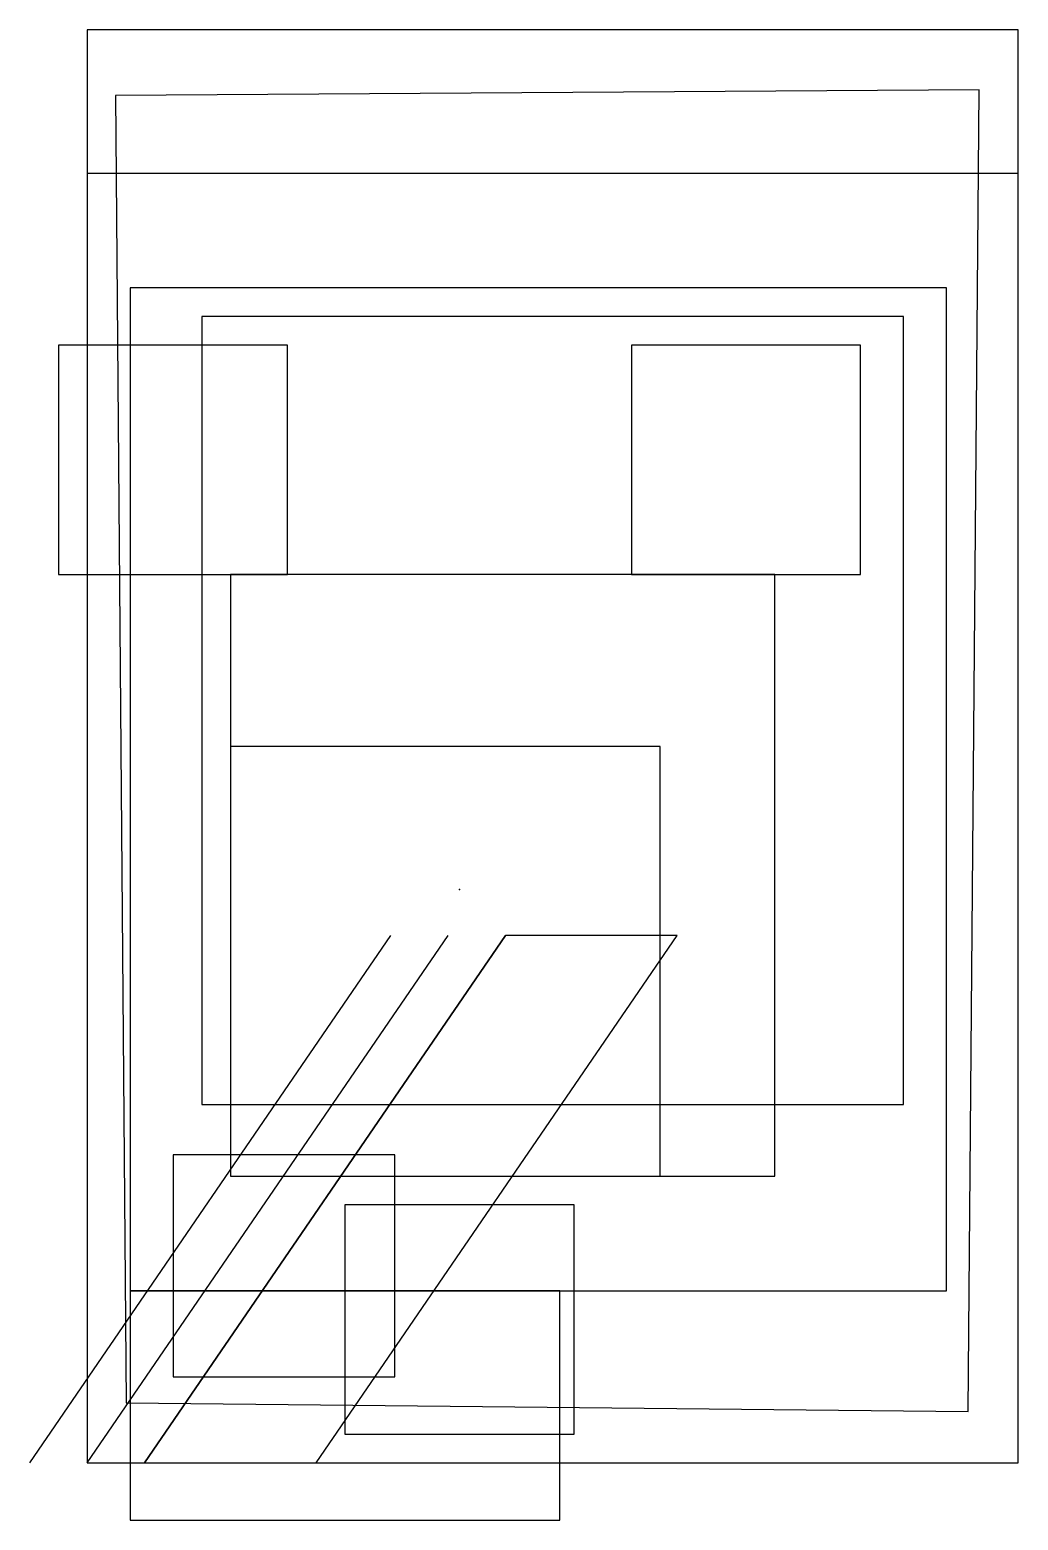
# Model space of a CAD drawing. Header units: feet. Extents: x 1326379 to 1326448, y 464759 to 464863.
import ezdxf

# ---------------------------------------------------------------- set-up
doc = ezdxf.new("R2010")
doc.units = ezdxf.units.FT
for name, color, linetype in [('A-BLDG-OTLN', 3, 'CONTINUOUS'), ('C-DEMO', 1, 'CONTINUOUS'), ('C-DRNG-AREA', 150, 'CONTINUOUS'), ('C-LOD', 30, 'CONTINUOUS'), ('C-PROP', 6, 'CONTINUOUS'), ('C-PVMT', 8, 'CONTINUOUS'), ('C-SWM', 92, 'CONTINUOUS'), ('C-TOPO-SPOT', 7, 'CONTINUOUS'), ('C-UTIL', 4, 'CONTINUOUS'), ('L-PLNT-TREE', 90, 'CONTINUOUS'), ('V-PROP-ESMT', 5, 'CONTINUOUS'), ('V-PROP-LINE', 7, 'CONTINUOUS'), ('V-PROP-SBCK', 1, 'CONTINUOUS')]:
    doc.layers.add(name, color=color, linetype=linetype)

msp = doc.modelspace()

# ---------------------------------------------------------------- linework, layer by layer
at = {"layer": 'A-BLDG-OTLN'}
for points in [[(1326392.7, 464783.1), (1326430.7, 464783.1), (1326430.7, 464825.1), (1326392.7, 464825.1), (1326392.7, 464783.1)], [(1326392.7, 464783.1), (1326422.7, 464783.1), (1326422.7, 464813.1), (1326392.7, 464813.1), (1326392.7, 464783.1)]]:
    msp.add_lwpolyline(points, close=True, dxfattribs=at)
at = {"layer": 'C-DEMO'}
msp.add_lwpolyline([(1326392.7, 464783.1), (1326422.7, 464783.1), (1326422.7, 464813.1), (1326392.7, 464813.1), (1326392.7, 464783.1)], close=True, dxfattribs=at)
at = {"layer": 'C-DRNG-AREA'}
msp.add_lwpolyline([(1326382.7, 464763.1), (1326447.7, 464763.1), (1326447.7, 464863.1), (1326382.7, 464863.1), (1326382.7, 464763.1)], close=True, dxfattribs=at)
at = {"layer": 'C-LOD'}
msp.add_lwpolyline([(1326385.7, 464775.1), (1326442.7, 464775.1), (1326442.7, 464845.1), (1326385.7, 464845.1), (1326385.7, 464775.1)], close=True, dxfattribs=at)
at = {"layer": 'C-PROP'}
for points in [[(1326385.42, 464767.29), (1326444.21, 464766.68), (1326444.98, 464858.91), (1326384.69, 464858.51), (1326385.42, 464767.29)], [(1326385.7, 464775.1), (1326442.7, 464775.1), (1326442.7, 464845.1), (1326385.7, 464845.1), (1326385.7, 464775.1)], [(1326385.7, 464759.1), (1326415.7, 464759.1), (1326415.7, 464775.1), (1326385.7, 464775.1), (1326385.7, 464759.1)]]:
    msp.add_lwpolyline(points, close=True, dxfattribs=at)
at = {"layer": 'C-PVMT'}
msp.add_lwpolyline([(1326386.7, 464763.1), (1326398.7, 464763.1), (1326423.9, 464799.9), (1326411.9, 464799.9), (1326386.7, 464763.1)], close=True, dxfattribs=at)
at = {"layer": 'C-SWM'}
msp.add_lwpolyline([(1326388.7, 464769.1), (1326404.19, 464769.1), (1326404.19, 464784.59), (1326388.7, 464784.59), (1326388.7, 464769.1)], close=True, dxfattribs=at)
at = {"layer": 'C-TOPO-SPOT'}
msp.add_point((1326408.7, 464803.1), dxfattribs=at)
at = {"layer": 'C-UTIL'}
for points in [[(1326378.7, 464763.1), (1326403.9, 464799.9)], [(1326382.7, 464763.1), (1326407.9, 464799.9)], [(1326386.7, 464763.1), (1326411.9, 464799.9)]]:
    msp.add_lwpolyline(points, dxfattribs=at)
at = {"layer": 'L-PLNT-TREE'}
for points in [[(1326380.7, 464825.1), (1326396.7, 464825.1), (1326396.7, 464841.1), (1326380.7, 464841.1), (1326380.7, 464825.1)], [(1326420.7, 464825.1), (1326436.7, 464825.1), (1326436.7, 464841.1), (1326420.7, 464841.1), (1326420.7, 464825.1)], [(1326400.7, 464765.1), (1326416.7, 464765.1), (1326416.7, 464781.1), (1326400.7, 464781.1), (1326400.7, 464765.1)]]:
    msp.add_lwpolyline(points, close=True, dxfattribs=at)
at = {"layer": 'V-PROP-ESMT'}
msp.add_lwpolyline([(1326382.7, 464853.1), (1326447.7, 464853.1), (1326447.7, 464863.1), (1326382.7, 464863.1), (1326382.7, 464853.1)], close=True, dxfattribs=at)
at = {"layer": 'V-PROP-LINE'}
msp.add_lwpolyline([(1326382.7, 464763.1), (1326447.7, 464763.1), (1326447.7, 464863.1), (1326382.7, 464863.1), (1326382.7, 464763.1)], close=True, dxfattribs=at)
at = {"layer": 'V-PROP-SBCK'}
msp.add_lwpolyline([(1326390.7, 464788.1), (1326439.7, 464788.1), (1326439.7, 464843.1), (1326390.7, 464843.1), (1326390.7, 464788.1)], close=True, dxfattribs=at)

doc.saveas('drawing.dxf')
